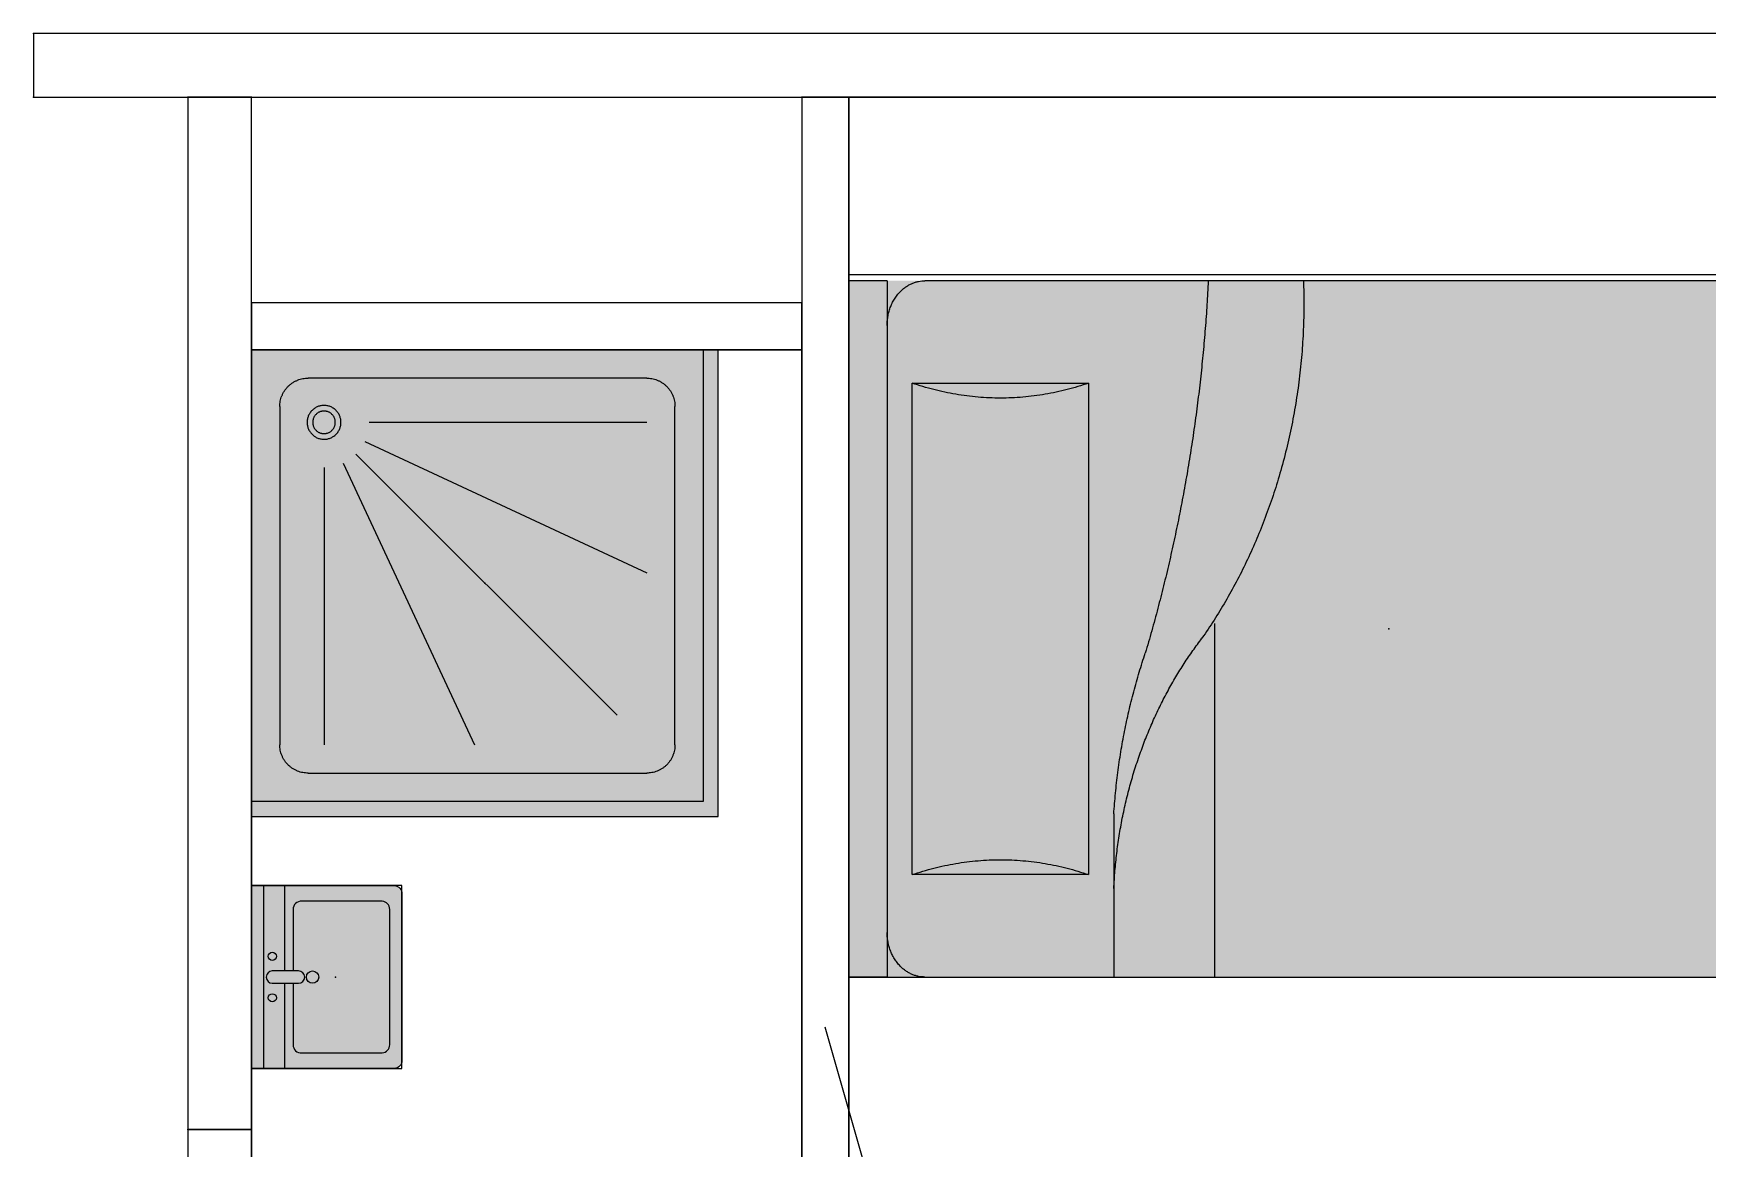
# Model space of a CAD drawing. Header units: millimetres. Extents: x 0 to 7631, y 0 to 3763.
# Drawn here: x 0 to 3336, y 1539 to 3763 of the extents above; entities that cross this region are included whole.
import ezdxf

# ---------------------------------------------------------------- set-up
doc = ezdxf.new("R2010")
doc.units = ezdxf.units.MM
for name, color, linetype, true_color in [('Doors', 96, 'Continuous', 0x007f00), ('Furniture', 37, 'Continuous', 0x75664f), ('FurnitureRefRec', 254, 'Continuous', 0xd5d5d5), ('PT Top Left', 52, 'Continuous', 0xcdcd00), ('PT Top Left Furniture', 211, 'Continuous', 0xff7fff), ('PT Top Right Furniture', 200, 'Continuous', 0xbf3fff), ('Walls', 1, 'Continuous', 0xff0000)]:
    doc.layers.add(name, color=color, linetype=linetype, true_color=true_color)
for name, color, linetype in [('Rooms$Bath Room', 7, 'Continuous'), ('Rooms$Living Room', 7, 'Continuous'), ('Windows', 7, 'Continuous')]:
    doc.layers.add(name, color=color, linetype=linetype)

# ---------------------------------------------------------------- blocks, each defined once
blk = doc.blocks.new('Bedopstelling Klein')
at = {"layer": 'Furniture'}
blk.add_hatch(color=7, dxfattribs=at).paths.add_polyline_path([(-75.3, 0), (-71.9, 0), (-68.5, 0.2), (-65.1, 0.4), (-61.6, 0.7), (-58.1, 1.1), (-54.6, 1.5), (-51.1, 2.1), (-47.6, 2.8), (-44.1, 3.6), (-40.7, 4.5), (-37.4, 5.5), (-34.1, 6.5), (-32.5, 7.1), (-30.9, 7.7), (-29.4, 8.3), (-27.8, 9), (-26.3, 9.6), (-24.9, 10.3), (-23.5, 11), (-22.1, 11.7), (-20.7, 12.5), (-19.4, 13.3), (-18.1, 14), (-16.8, 14.8), (-15.6, 15.6), (-14.5, 16.5), (-13.4, 17.3), (-12.3, 18.2), (-11.2, 19), (-10.3, 19.9), (-9.3, 20.8), (-8.4, 21.7), (-7.6, 22.6), (-6.8, 23.5), (-6, 24.4), (-5.3, 25.3), (-4.9, 25.8), (-4.6, 26.3), (-4.3, 26.7), (-4, 27.2), (-3.7, 27.7), (-3.4, 28.1), (-3.2, 28.6), (-2.9, 29.1), (-2.7, 29.5), (-2.4, 30), (-2.2, 30.5), (-2, 30.9), (-1.8, 31.4), (-1.6, 31.9), (-1.4, 32.3), (-1.3, 32.8), (-1.1, 33.3), (-1, 33.7), (-0.8, 34.2), (-0.7, 34.7), (-0.6, 35.1), (-0.5, 35.6), (-0.4, 36), (-0.3, 36.5), (-0.2, 37), (-0.2, 37.4), (-0.1, 37.9), (-0.1, 38.3), (0, 38.8), (0, 39.2), (0, 39.7), (0, 40.1), (0, 959.9), (0, 960.3), (0, 960.8), (0, 961.2), (-0.1, 961.7), (-0.1, 962.1), (-0.2, 962.6), (-0.2, 963), (-0.3, 963.5), (-0.4, 964), (-0.5, 964.4), (-0.6, 964.9), (-0.7, 965.3), (-0.8, 965.8), (-1, 966.3), (-1.1, 966.7), (-1.3, 967.2), (-1.4, 967.7), (-1.6, 968.1), (-1.8, 968.6), (-2, 969.1), (-2.2, 969.5), (-2.4, 970), (-2.7, 970.5), (-2.9, 970.9), (-3.2, 971.4), (-3.4, 971.9), (-3.7, 972.3), (-4, 972.8), (-4.3, 973.3), (-4.6, 973.7), (-4.9, 974.2), (-5.3, 974.7), (-6, 975.6), (-6.8, 976.5), (-7.6, 977.4), (-8.4, 978.3), (-9.3, 979.2), (-10.3, 980.1), (-11.2, 981), (-12.3, 981.8), (-13.4, 982.7), (-14.5, 983.5), (-15.6, 984.4), (-16.8, 985.2), (-18.1, 986), (-19.4, 986.7), (-20.7, 987.5), (-22.1, 988.3), (-23.5, 989), (-24.9, 989.7), (-26.3, 990.4), (-27.8, 991), (-29.4, 991.7), (-30.9, 992.3), (-32.5, 992.9), (-34.1, 993.5), (-37.4, 994.5), (-40.7, 995.5), (-44.1, 996.4), (-47.6, 997.2), (-51.1, 997.9), (-54.6, 998.5), (-58.1, 998.9), (-61.6, 999.3), (-65.1, 999.6), (-68.5, 999.8), (-71.9, 1000), (-75.3, 1000), (-2076.2, 1000), (-2076.2, 0), (-2000, 0)], flags=0)
at = {"layer": 'Furniture', "color": 37, "true_color": 0x766750}
for p, q in [((-2000, 1000), (-2076.2, 1000)), ((-75.3, 1000), (-1924.7, 1000)), ((-1949.8, 852.9), (-1598.4, 852.9)), ((-1949.8, 147.1), (-1949.8, 852.9)), ((-1598.4, 852.9), (-1598.4, 147.1)), ((-1598.4, 147.1), (-1949.8, 147.1)), ((-1924.7, 0), (-75.3, 0)), ((-2000, 0), (-2076.2, 0))]:
    blk.add_line(p, q, dxfattribs=at)
for points in [[(-2076.2, 1000), (-2076.2, 0)], [(-2000, 1000), (-2000, 0)], [(0, 64.2), (0, 935.8)], [(-1347.4, 508), (-1347.4, 0)], [(-1548.2, 234.2), (-1548.2, 0)]]:
    blk.add_lwpolyline(points, dxfattribs=at)
for points, weights in [([(-2000, 935.8), (-2000, 1000), (-1924.7, 1000)], [1, 0.707106781186, 1]), ([(-1359.9, 1000), (-1378.9, 725.2), (-1485.4, 465.3)], [1, 0.990404896115, 1]), ([(-1170.2, 1000), (-1155.8, 710.3), (-1372.5, 486.7)], [1, 0.933646644704, 1]), ([(-75.3, 1000), (0, 1000), (0, 935.8)], [1, 0.707106781187, 1]), ([(-1598.4, 852.9), (-1774.1, 809.3), (-1949.8, 852.9)], [1, 0.959999998575, 1]), ([(-1548.2, 127.2), (-1534.8, 333.4), (-1372.5, 486.7)], [1, 0.942933891278, 1]), ([(-1548.2, 234.2), (-1537.6, 353.8), (-1485.4, 465.3)], [1, 0.988393644073, 1]), ([(-1949.8, 147.1), (-1774.1, 190.7), (-1598.4, 147.1)], [1, 0.959999998575, 1]), ([(-1924.7, 0), (-2000, 0), (-2000, 64.2)], [1, 0.707106781186, 1]), ([(0, 64.2), (0, 0), (-75.3, 0)], [1, 0.707106781186, 1])]:
    blk.add_rational_spline(points, weights, degree=2, dxfattribs=at)
at = {"layer": 'FurnitureRefRec'}
blk.add_lwpolyline([(0, 0), (0, 1008.5), (-2076.2, 1008.5), (-2076.2, 0)], close=True, dxfattribs=at)
at = {"layer": 'PT Top Left Furniture'}
blk.add_point((-2076.2, 0), dxfattribs=at)
at = {"layer": 'PT Top Right Furniture'}
blk.add_point((-2076.2, 1008.5), dxfattribs=at)
blk = doc.blocks.new('Douche')
at = {"layer": 'Furniture'}
blk.add_hatch(color=7, dxfattribs=at).paths.add_polyline_path([(-465, 465), (-465, -465), (465, -465), (465, 465)], flags=0)
at = {"layer": 'Furniture', "color": 37, "true_color": 0x766750}
for p, q in [((-465, -465), (-465, 435)), ((-465, 435), (435, 435)), ((435, 435), (435, -465)), ((322.5, 378.7), (-352.5, 378.7)), ((-408.8, 322.5), (-408.8, -352.5)), ((-320.7, -230.7), (-320.7, 322.5)), ((-282.6, -239.1), (-20.8, 322.5)), ((378.7, -352.5), (378.7, 322.5)), ((-257, -257), (263.4, 263.4)), ((-239.1, -282.6), (322.5, -20.8)), ((-230.7, -320.7), (322.5, -320.7)), ((-352.5, -408.8), (322.5, -408.8)), ((-465, -465), (435, -465))]:
    blk.add_line(p, q, dxfattribs=at)
for points in [[(465, 465), (-465, 465)], [(465, -465), (465, 465)]]:
    blk.add_lwpolyline(points, dxfattribs=at)
for points, weights in [([(-408.8, 322.5), (-408.8, 378.7), (-352.5, 378.7)], [1, 0.707106781187, 1]), ([(322.5, 378.7), (378.7, 378.7), (378.7, 322.5)], [1, 0.707106780956, 1]), ([(-352.5, -408.8), (-408.8, -408.8), (-408.8, -352.5)], [1, 0.707106781187, 1]), ([(378.7, -352.5), (378.7, -408.8), (322.5, -408.8)], [1, 0.707106781187, 1])]:
    blk.add_rational_spline(points, weights, degree=2, dxfattribs=at)
for points, knots in [([(-320.7, -286.9), (-286.9, -286.9), (-286.9, -320.7), (-286.9, -354.4), (-320.7, -354.4), (-354.4, -354.4), (-354.4, -320.7), (-354.4, -286.9), (-320.7, -286.9)], [0, 0, 0, 0.0530144, 0.0530144, 0.1060288, 0.1060288, 0.1590431, 0.1590431, 0.2120575, 0.2120575, 0.2120575]), ([(-320.7, -298.2), (-298.2, -298.2), (-298.2, -320.7), (-298.2, -343.2), (-320.7, -343.2), (-343.2, -343.2), (-343.2, -320.7), (-343.2, -298.2), (-320.7, -298.2)], [0, 0, 0, 0.0353429, 0.0353429, 0.0706858, 0.0706858, 0.1060288, 0.1060288, 0.1413717, 0.1413717, 0.1413717])]:
    blk.add_rational_spline(points, [1, 0.707106781187, 1, 0.707106781187, 1, 0.707106781187, 1, 0.707106781187, 1], degree=2, knots=knots, dxfattribs=at)
at = {"layer": 'FurnitureRefRec'}
blk.add_lwpolyline([(-465, -465), (465, -465), (465, 465), (-465, 465)], close=True, dxfattribs=at)
at = {"layer": 'PT Top Left Furniture'}
blk.add_point((-465, -465), dxfattribs=at)
at = {"layer": 'PT Top Right Furniture'}
blk.add_point((-465, 465), dxfattribs=at)
blk = doc.blocks.new('Wastafel')
at = {"layer": 'Furniture'}
blk.add_hatch(color=7, dxfattribs=at).paths.add_polyline_path([(134.7, 182.3), (135.3, 182.2), (135.8, 182.1), (136.4, 182.1), (136.9, 182), (137.5, 181.8), (138, 181.7), (138.5, 181.5), (139.1, 181.4), (139.6, 181.2), (140.1, 180.9), (140.6, 180.7), (141.1, 180.5), (141.6, 180.2), (142.1, 179.9), (142.5, 179.6), (143, 179.3), (143.4, 179), (143.9, 178.7), (144.3, 178.3), (144.7, 177.9), (145.1, 177.5), (145.5, 177.1), (145.9, 176.7), (146.2, 176.3), (146.6, 175.9), (146.9, 175.4), (147.2, 175), (147.5, 174.5), (147.8, 174), (148, 173.5), (148.3, 173), (148.5, 172.5), (148.7, 172), (148.9, 171.5), (149.1, 171), (149.2, 170.5), (149.4, 169.9), (149.5, 169.4), (149.6, 168.8), (149.7, 168.3), (149.8, 167.7), (149.8, 167.2), (149.8, 166.6), (149.8, 166.1), (149.8, -166.1), (149.8, -166.6), (149.8, -167.2), (149.8, -167.7), (149.7, -168.3), (149.6, -168.8), (149.5, -169.4), (149.4, -169.9), (149.2, -170.5), (149.1, -171), (148.9, -171.5), (148.7, -172), (148.5, -172.5), (148.3, -173), (148, -173.5), (147.8, -174), (147.5, -174.5), (147.2, -175), (146.9, -175.4), (146.6, -175.9), (146.2, -176.3), (145.9, -176.7), (145.5, -177.1), (145.1, -177.5), (144.7, -177.9), (144.3, -178.3), (143.9, -178.7), (143.4, -179), (143, -179.3), (142.5, -179.6), (142.1, -179.9), (141.6, -180.2), (141.1, -180.5), (140.6, -180.7), (140.1, -180.9), (139.6, -181.2), (139.1, -181.4), (138.5, -181.5), (138, -181.7), (137.5, -181.8), (136.9, -182), (136.4, -182.1), (135.8, -182.1), (135.3, -182.2), (134.7, -182.3), (-149.9, -182.3), (-149.9, 182.3)], flags=0)
at = {"layer": 'Furniture', "color": 37, "true_color": 0x766750}
for p, q in [((-67.2, 135), (-67.2, 12.1)), ((-56.2, 12.1), (-108.5, 12.1)), ((-108.5, -12.2), (-56.2, -12.2)), ((-67.2, -12.2), (-67.2, -135))]:
    blk.add_line(p, q, dxfattribs=at)
for points in [[(134.7, -182.3), (-149.9, -182.3), (-149.9, 182.3), (134.7, 182.3)], [(-125.5, -182.3), (-125.5, 182.3)], [(-83.4, 12.1), (-83.4, 182.3)], [(110.4, 151.1), (-49.9, 151.1)], [(125.5, -135), (125.5, 135)], [(149.8, 166.1), (149.8, -166.1)], [(-83.4, -182.3), (-83.4, -12.2)], [(-49.9, -151.1), (110.4, -151.1)]]:
    blk.add_lwpolyline(points, dxfattribs=at)
for centre, radius in [((-108.5, 41.3), 8.1), ((-28.3, 0), 12.2), ((-108.5, -41.3), 8.1)]:
    blk.add_circle(centre, radius, dxfattribs=at)
at = {"layer": 'Furniture', "color": 37, "true_color": 0x766750, "extrusion": (0, 0, -1)}
for centre, start, end in [((-133.7, 166.1), 93.8655, 180), ((-133.7, -166.1), 180, 266.1345)]:
    blk.add_arc(centre, 16.2, start, end, dxfattribs=at)
at = {"layer": 'Furniture', "color": 37, "true_color": 0x766750}
for centre, radius, start, end in [((-51, 135), 16.2, 86.1345, 180), ((109.3, 135), 16.2, 0, 86.1345), ((-108.5, 0), 12.2, 90.0009, 269.9991), ((-56.2, 0), 12.2, 270, 90), ((-51, -135), 16.2, 180, 273.8655), ((109.3, -135), 16.2, 273.8655, 0)]:
    blk.add_arc(centre, radius, start, end, dxfattribs=at)
at = {"layer": 'FurnitureRefRec'}
blk.add_lwpolyline([(-149.9, -182.3), (149.8, -182.3), (149.8, 182.3), (-149.9, 182.3)], close=True, dxfattribs=at)
at = {"layer": 'PT Top Left Furniture'}
blk.add_point((-149.9, -182.3), dxfattribs=at)
at = {"layer": 'PT Top Right Furniture'}
blk.add_point((-149.9, 182.3), dxfattribs=at)

msp = doc.modelspace()

# ---------------------------------------------------------------- linework, layer by layer
at = {"layer": 'Doors'}
msp.add_lwpolyline([(1578, 1081.3), (1778, 1081.3), (1578, 1781.3)], dxfattribs=at)
at = {"layer": 'PT Top Left'}
for p in [(0, 3762.6), (0, 3635.6), (307.7, 3635.6), (434.7, 3635.6), (1531, 3635.6), (1625, 3635.6), (434.7, 3225.6), (1531, 3225.6), (434.7, 3131.6), (1531, 3131.6), (899.7, 2666.6), (2701.2, 2575.4), (601.8, 1881.3), (307.7, 1577), (434.7, 1577)]:
    msp.add_point(p, dxfattribs=at)
at = {"layer": 'Rooms$Bath Room'}
msp.add_lwpolyline([(434.7, 127), (1531, 127), (1531, 3131.6), (434.7, 3131.6)], close=True, dxfattribs=at)
at = {"layer": 'Rooms$Living Room'}
msp.add_lwpolyline([(1625, 127), (5724, 127), (5724, 3635.6), (1625, 3635.6)], close=True, dxfattribs=at)
at = {"layer": 'Walls'}
for points in [[(1531, 127), (1625, 127), (1625, 3635.6), (1531, 3635.6)], [(1531, 3131.6), (1531, 3225.6), (434.7, 3225.6), (434.7, 3131.6)]]:
    msp.add_lwpolyline(points, close=True, dxfattribs=at)
for points in [[(0, 3762.6), (0, 3635.6)], [(7631, 3762.6), (0, 3762.6)], [(0, 3635.6), (7631, 3635.6)], [(307.7, 3635.6), (307.7, 1577)], [(434.7, 3635.6), (307.7, 3635.6)], [(434.7, 1577), (434.7, 3635.6)], [(307.7, 1577), (434.7, 1577)]]:
    msp.add_open_spline(points, degree=1, dxfattribs=at)
at = {"layer": 'Windows'}
msp.add_lwpolyline([(307.7, 1077), (434.7, 1077), (434.7, 1577), (307.7, 1577)], close=True, dxfattribs=at)

# ---------------------------------------------------------------- block references
at = {"layer": 'Furniture', "yscale": 1.388217584242961, "rotation": 360}
msp.add_blockref('Bedopstelling Klein', (3701.2, 1881.3), dxfattribs=at)
at = {"layer": 'Furniture', "rotation": 270.0000000000002}
msp.add_blockref('Douche', (899.7, 2666.6), dxfattribs=at)
at = {"layer": 'Furniture'}
msp.add_blockref('Wastafel', (584.5, 1881.3), dxfattribs=at)

doc.saveas('drawing.dxf')
